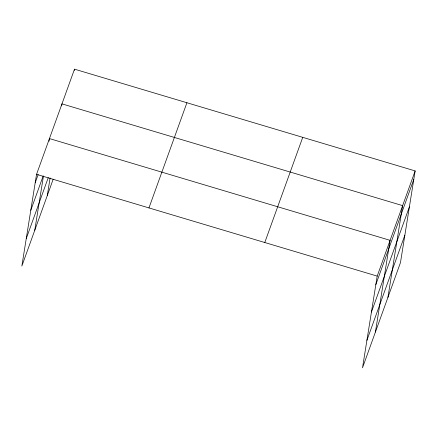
<?xml version="1.0" encoding="UTF-8"?>
<svg xmlns="http://www.w3.org/2000/svg" width="437" height="437" viewBox="0 0 437 437"><rect width="100%" height="100%" fill="white"/><g stroke="black" fill="none" stroke-linecap="round" stroke-linejoin="round"><path stroke-width="0.66" d="M415.15 170.922L377.197 276.102L362.502 367.839L400.456 262.659L415.15 170.922L74.498 69.161L36.544 174.341L21.85 266.078L53.199 179.197M34.752 230.321L43.367 176.57M49.031 141.195L49.452 138.578L390.099 240.339L375.405 332.082M47.278 195.607L50.108 177.952M61.661 105.83L61.972 103.869L402.624 205.63L387.93 297.368M74.29 70.466L74.498 69.161M35.184 182.841L38.177 174.538M30.781 210.312L43.225 175.827M26.247 238.613L48.267 177.608M148.957 207.925L186.916 102.739M264.778 242.519L302.737 137.338M375.831 284.602L413.79 179.421M371.434 312.073L409.387 206.887M366.9 340.374L404.853 235.188M36.544 174.341L377.197 276.102"/></g></svg>
